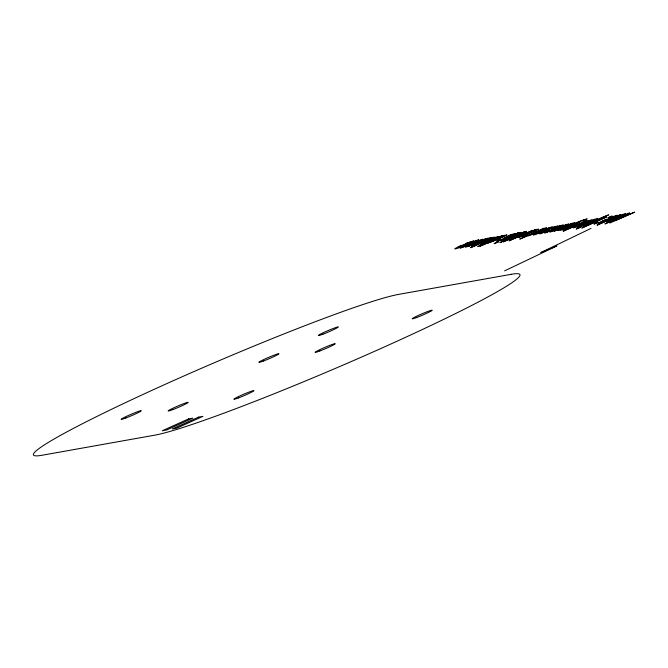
<?xml version="1.0" encoding="UTF-8"?>
<svg xmlns="http://www.w3.org/2000/svg" width="668" height="668" viewBox="0 0 668 668"><rect width="100%" height="100%" fill="white"/><g stroke="black" fill="none" stroke-linecap="round" stroke-linejoin="round"><path stroke-width="1" d="M584.617 219.889L582.813 220.866L586.88 219.121A7.924 0.526 -23.2 0 0 587.197 218.762L580.626 220.899L560.043 230.126L562.965 229.041L562.222 229.466A6.83 0.451 -23.2 0 0 561.821 229.892L562.089 229.867M506.895 238.96L521.073 232.372L509.25 237.457A13.552 0.902 -23.2 0 0 506.027 238.935L504.031 240.129L504.874 240.037A7.298 0.484 -23.2 0 0 507.363 239.194L508.423 238.785L499.898 242.626L524.58 231.746L506.895 238.977M465.588 246.96L466.473 246.35A6.513 0.434 -23.2 0 1 468.201 245.498A14.821 0.985 -23.2 0 1 470.197 244.58L482.63 239.219L468.485 245.774M541.614 232.798C546.082 230.569 538.283 233.299 539.577 233.875A10.112 0.668 -23.2 0 0 540.713 233.583M546.858 231.863C551.3 229.642 543.577 232.355 544.812 232.948M518.627 237.482L520.998 236.146M488.391 242.91L489.569 242.142L480.125 246.15L503.889 235.437L504.741 235.278L502.57 236.263L506.987 234.852L497.485 239.587L488.417 242.96M574.756 222.82L572 224.339A16.642 1.102 -23.2 0 1 569.779 225.358L557.747 230.535L567.575 226.101M597.484 218.77L594.729 220.29A16.642 1.102 -23.2 0 1 592.499 221.308L580.475 226.485L591.063 221.709A19.873 1.319 -23.2 0 0 592.716 220.949L594.654 219.914L576.985 227.103L595.021 219.196L592.499 220.331L594.478 219.563A6.847 0.451 -23.2 0 1 596.44 218.887L597.476 218.703M462.657 246.868L465.112 245.54L463.776 245.899A7.69 0.509 -23.2 0 0 460.052 248.079M493.978 237.224L492.007 238.276A24.24 1.603 -23.2 0 1 489.652 239.344L470.556 247.711L488.901 239.436A10.112 0.668 -23.2 0 0 490.254 238.818L490.855 238.501M586.596 220.757L584.65 221.768M620.422 214.695L618.443 215.747A24.24 1.603 -23.2 0 1 616.096 216.816L597 225.183L615.345 216.908M499.063 236.397L494.863 237.466L487.69 240.814A29.041 1.929 -23.2 0 0 487.648 240.989L487.757 241.231M515.32 233.541L511.17 234.56L503.989 237.933A29.041 1.929 -23.2 0 0 503.956 238.084L504.064 238.326M571.925 223.955L569.988 224.999A19.873 1.319 -23.2 0 1 568.334 225.759L567.842 225.984M487.774 241.365L483.39 243.219A11.164 0.743 -23.2 0 1 483.056 243.294C487.248 240.555 479.165 244.162 480.726 244.363M504.09 238.459L499.789 240.296A11.164 0.743 -23.2 0 1 499.372 240.388C503.755 237.499 495.33 241.39 497.034 241.457M546.616 230.894L542.241 232.74A11.164 0.743 -23.2 0 1 541.907 232.806L541.639 232.823M551.86 229.959L547.484 231.804A11.164 0.743 -23.2 0 1 547.15 231.871L546.867 231.888M580.409 224.874L576.041 226.719A11.164 0.743 -23.2 0 1 575.707 226.786C580.066 223.914 571.608 227.813 573.369 227.855A10.229 0.676 -23.2 0 0 574.872 227.446L582.438 224.256L585.36 222.068L588.633 220.883L589.126 220.857L586.621 222.219L589.168 221.292A6.672 0.443 -23.2 0 0 591.723 219.914L587.69 220.891L580.375 224.264A29.041 1.929 -23.2 0 0 580.292 224.481L580.4 224.724M515.379 233.491L515.412 233.449A6.672 0.443 -23.2 0 1 512.815 234.894M563.107 225.024L558.957 226.051L551.768 229.416A29.041 1.929 -23.2 0 0 551.735 229.575M583.456 222.026L582.964 222.285A10.112 0.668 -23.2 0 1 581.544 222.928L563.207 231.203L582.304 222.836A24.24 1.603 -23.2 0 0 584.659 221.768M458.156 247.269C454.975 249.348 470.222 243.16 461.062 245.866M536.822 233.257C533.757 235.32 548.862 229.116 539.727 231.846A7.164 0.476 -23.2 0 0 536.73 233.282M601.492 221.734C598.336 223.822 613.616 217.576 604.406 220.323A7.164 0.476 -23.2 0 0 601.409 221.759M512.832 234.894L510.285 235.821L512.79 234.46L512.298 234.485L509.024 235.67L506.102 237.858L498.537 241.048A10.229 0.676 -23.2 0 1 496.975 241.474M590.98 228.406L540.796 252.579L556.903 245.924L504.624 270.857M524.038 235.019L521.533 236.414A9.344 0.618 -23.2 0 0 521.716 236.397A10.746 0.71 -23.2 0 0 522.234 236.288L524.564 235.47M524.096 234.994L525.332 234.518A41.817 2.772 -23.2 0 1 527.378 233.959M603.338 217.058L605.976 216.04M615.62 218.486L617.123 217.826A16.065 1.069 -23.2 0 0 618.718 217.1L623.169 214.77L615.128 217.601A21.518 1.428 -23.2 0 0 613.541 218.311L609.709 220.098A8.559 0.568 -23.2 0 0 606.886 221.826M606.11 216.073L608.765 214.921A9.619 0.635 -23.2 0 0 608.247 214.937L582.788 226.076L601.793 217.751A18.896 1.252 -23.2 0 1 603.338 217.058M615.52 218.778L613.074 219.805A7.774 0.518 -23.2 0 1 610.953 220.64A9.252 0.61 -23.2 0 1 607.613 221.743A11.69 0.777 -23.2 0 1 607.095 221.834L606.945 221.834M618.034 216.582L615.462 217.701A16.5 1.094 -23.2 0 0 614.243 218.252L609.5 220.716L616.046 218.545L623.57 215.088A8.033 0.534 -23.2 0 0 624.847 214.403A8.375 0.551 -23.2 0 0 625.791 213.693L625.565 213.66A11.924 0.793 -23.2 0 0 625.231 213.71M534.968 233.215L537.857 231.955A18.479 1.227 -23.2 0 0 539.093 231.395L543.986 228.882L536.396 231.813A18.737 1.244 -23.2 0 0 535.151 232.372L530.442 234.802L536.796 232.664L546.616 227.788L542.191 229.199L544.362 228.222L543.51 228.373L519.746 239.094L529.19 235.086L528.037 235.896L534.684 233.566M618.209 216.257L618.51 216.131A7.548 0.501 -23.2 0 1 619.077 215.898M477.186 244.187L479.808 243.077L471.466 245.949L473.804 244.555A15.456 1.027 -23.2 0 1 475.566 243.753L483.315 240.255A46.092 3.056 -23.2 0 0 484.233 239.837L485.127 239.428A7.264 0.484 -23.2 0 0 487.256 238.401L488.225 238.226A7.173 0.476 -23.2 0 1 486.279 239.152A11.523 0.76 -23.2 0 1 491.197 237.541M524.372 235.779L527.002 234.668L518.685 237.549M484.935 240.747L490.997 237.633M485.152 240.413L482.455 241.307A30.979 2.054 -23.2 0 0 480.317 241.916L479.849 242.075L480.918 241.591A9.619 0.635 -23.2 0 1 483.682 240.371L488.55 238.71L481.469 242.016A17.209 1.144 -23.2 0 1 480.751 242.217L480.209 242.359A41.817 2.772 -23.2 0 0 478.171 242.91L474.338 244.822A9.344 0.618 -23.2 0 0 474.522 244.805A10.746 0.71 -23.2 0 0 475.048 244.697L477.37 243.878M577.244 222.711L575.941 223.212L576.935 222.761A26.553 1.762 -23.2 0 1 579.148 221.768L584.6 219.847M529.649 232.898L535.761 230.335L530.876 231.963A9.619 0.635 -23.2 0 0 528.129 233.182L527.035 233.666L527.478 233.524A30.979 2.054 -23.2 0 1 529.615 232.915M527.403 233.95L527.937 233.808A17.209 1.144 -23.2 0 0 528.655 233.608L538.183 229.224M583.498 221.935L582.897 222.068L586.613 220.665M534.45 229.984L535.419 229.817A7.173 0.476 -23.2 0 1 533.473 230.744A11.523 0.76 -23.2 0 1 538.391 229.132M556.043 228.94C565.044 226.277 550.198 232.347 553.129 230.351A7.164 0.476 -23.2 0 1 556.068 228.932M490.846 238.443L490.295 238.568L493.969 237.173M468.519 245.832L486.129 238.601L468.084 246.509L470.531 245.406L468.961 246.024A6.697 0.443 -23.2 0 1 466.899 246.751L465.654 247.018M571.917 223.914L554.265 231.153L572.301 223.246L569.771 224.381L571.75 223.613A6.847 0.451 -23.2 0 1 573.712 222.937L574.747 222.753M460.227 248.003L460.302 247.995A11.682 0.777 -23.2 0 0 460.594 247.953A9.636 0.643 -23.2 0 0 462.832 247.269A7.515 0.501 -23.2 0 0 466.865 245.69A14.487 0.96 -23.2 0 0 473.036 242.977L476.701 241.248A8.033 0.534 -23.2 0 0 478.956 239.854L478.814 239.812A11.414 0.76 -23.2 0 0 478.38 239.87M462.724 246.909L462.807 246.901A6.388 0.426 -23.2 0 0 463.058 246.851L470.589 243.837A18.971 1.261 -23.2 0 0 471.842 243.269L476.359 240.948L474.146 241.565A6.346 0.417 -23.2 0 0 470.472 243.11L469.913 243.102L471.049 242.609A8.208 0.543 -23.2 0 1 478.472 239.829M533.573 234.927L533.765 234.911A11.431 0.76 -23.2 0 0 534.2 234.827L534.784 234.668A8.342 0.551 -23.2 0 0 537.732 233.633A8.868 0.584 -23.2 0 0 538.508 233.332A8.467 0.559 -23.2 0 0 540.178 232.656L544.504 230.794A17.944 1.186 -23.2 0 0 546.082 230.084L549.806 228.331A8.25 0.551 -23.2 0 0 552.344 226.811L543.877 229.717L549.689 227.88L545.213 230.218L541.163 230.936L536.07 233.307A8.4 0.559 -23.2 0 0 534.45 234.151A8.734 0.576 -23.2 0 0 534.083 234.368A8.208 0.543 -23.2 0 0 533.507 234.919M620.405 214.645L616.689 216.29A10.112 0.668 -23.2 0 1 615.337 216.908M546.608 230.744L546.491 230.51A29.041 1.929 -23.2 0 1 546.524 230.351L553.714 226.978L557.864 225.959A6.672 0.443 -23.2 0 1 555.35 227.32L552.828 228.239L555.333 226.878L554.832 226.911L551.568 228.089L548.645 230.276L541.08 233.466A10.229 0.676 -23.2 0 1 540.721 233.583M617.007 215.296L608.548 218.194L614.368 216.357L609.892 218.695L605.834 219.413L600.741 221.784A8.4 0.559 -23.2 0 0 599.129 222.628A8.734 0.576 -23.2 0 0 598.762 222.845A8.208 0.543 -23.2 0 0 598.186 223.396L598.436 223.388A11.431 0.76 -23.2 0 0 598.879 223.304L599.463 223.145A8.342 0.551 -23.2 0 0 602.411 222.11A8.868 0.584 -23.2 0 0 603.187 221.809A8.467 0.559 -23.2 0 0 604.857 221.133L609.174 219.271A17.944 1.186 -23.2 0 0 610.761 218.561L614.485 216.799A8.25 0.551 -23.2 0 0 617.015 215.288M619.111 215.873A8.985 0.593 -23.2 0 1 625.148 213.743M561.98 229.917A8.191 0.543 -23.2 0 0 568.501 227.546A12.4 0.818 -23.2 0 0 578.905 222.761L579.306 222.528A6.997 0.468 -23.2 0 0 580.108 221.951L579.44 221.985A6.705 0.443 -23.2 0 0 577.244 222.703M550.766 231.245A8.4 0.559 -23.2 0 1 552.378 230.402L557.471 228.03L561.529 227.312L566.005 224.974L560.185 226.811L568.643 223.914A8.25 0.551 -23.2 0 1 566.122 225.417L562.398 227.178A17.944 1.186 -23.2 0 1 560.811 227.888L556.494 229.75A8.467 0.559 -23.2 0 1 554.824 230.427A8.868 0.584 -23.2 0 1 554.048 230.727A8.342 0.551 -23.2 0 1 551.092 231.763L550.515 231.921A11.431 0.76 -23.2 0 1 550.073 232.005L549.889 232.021A8.208 0.543 -23.2 0 1 550.39 231.462A8.734 0.576 -23.2 0 1 550.766 231.245M563.166 224.999A6.672 0.443 -23.2 0 1 560.594 226.385L558.064 227.304L560.569 225.943L560.076 225.976L556.803 227.153L553.881 229.341L546.315 232.531A10.229 0.676 -23.2 0 1 544.762 232.957M534.45 229.992A7.264 0.484 -23.2 0 1 532.321 231.019L531.427 231.429A46.092 3.056 -23.2 0 1 530.509 231.846L522.752 235.345A15.456 1.027 -23.2 0 0 520.99 236.155M499.071 236.422A6.672 0.443 -23.2 0 1 496.499 237.8L493.978 238.726L496.474 237.365L495.982 237.391L492.717 238.576L489.794 240.764L482.229 243.954A10.229 0.676 -23.2 0 1 480.668 244.379M458.073 247.302A7.164 0.476 -23.2 0 1 461.095 245.857M490.821 241.841L498.228 239.01A18.479 1.227 -23.2 0 0 499.472 238.451L504.365 235.938L496.775 238.868A18.737 1.244 -23.2 0 0 495.531 239.436L490.821 241.841M471.024 241.891C467.024 244.947 461.588 244.48 457.405 247.327A8.4 0.559 -23.2 0 0 455.785 248.17A8.734 0.576 -23.2 0 0 455.417 248.379A8.208 0.543 -23.2 0 0 454.841 248.939L455.1 248.93A11.431 0.76 -23.2 0 0 455.534 248.838L456.119 248.688A8.342 0.551 -23.2 0 0 459.075 247.644A8.868 0.584 -23.2 0 0 459.843 247.344A8.467 0.559 -23.2 0 0 461.513 246.667L465.838 244.814A17.944 1.186 -23.2 0 0 467.416 244.096L471.149 242.342A8.25 0.551 -23.2 0 0 473.679 240.831L465.212 243.736L471.024 241.916M577.428 223.045L572.994 225.333A17.376 1.152 -23.2 0 1 571.8 225.867L564.235 228.798L568.911 226.36A16.633 1.102 -23.2 0 1 570.105 225.826L577.428 223.045M526.618 231.395L524.63 232.464A24.24 1.603 -23.2 0 1 522.276 233.533L503.179 241.899L521.533 233.625A10.112 0.668 -23.2 0 0 522.877 233.007L526.568 231.353M532.438 230.36L530.45 231.429A24.24 1.603 -23.2 0 1 528.104 232.497L509.008 240.856L527.353 232.581A10.112 0.668 -23.2 0 0 528.705 231.971L532.429 230.376M624.538 215.33L609.826 223.045L634.6 212.14L614.977 220.732L629.707 213.017L628.688 213.192L604.932 223.914L624.538 215.33M481.11 245.064L477.754 246.576L482.029 244.897L481.11 245.064M501.509 235.854L484.3 243.62L502.436 235.695L501.509 235.854M497.418 242.158L494.061 243.67L498.345 241.991L497.418 242.158M517.825 232.948L500.616 240.714L518.744 232.79L517.825 232.948M579.632 227.496L576.242 229.024L580.55 227.337L579.632 227.496M605.458 217.334L581.703 228.055L606.452 217.158L605.458 217.334M597.367 222.569L594.052 224.064L598.419 222.377L597.367 222.569M611.262 216.298L607.938 217.801L612.305 216.115L611.262 216.298M188.543 418.911L162.282 430.76L166.608 429.992L192.868 418.143L188.543 418.911M198.58 417.124L172.327 428.973L176.653 428.196L202.913 416.356L198.58 417.124M511.321 274.298L398.696 294.371A203.364 13.477 -23.2 0 0 164.061 384.843A203.364 13.477 -23.2 0 0 42.067 455.25L154.692 435.185A203.364 13.477 -23.2 0 0 389.327 344.705A203.364 13.477 -23.2 0 0 511.321 274.298M125.868 417.984A10.938 0.726 -23.2 0 0 141.274 410.778A10.938 0.726 -23.2 0 0 126.519 416.339A10.938 0.726 -23.2 0 0 125.868 417.984M172.803 409.618A10.938 0.726 -23.2 0 0 188.201 402.412A10.938 0.726 -23.2 0 0 173.446 407.981A10.938 0.726 -23.2 0 0 172.803 409.618M322.953 334.192A10.938 0.726 -23.2 0 0 338.359 326.986A10.938 0.726 -23.2 0 0 323.604 332.555A10.938 0.726 -23.2 0 0 322.953 334.192M263.518 361.004A10.938 0.726 -23.2 0 0 278.923 353.798A10.938 0.726 -23.2 0 0 264.169 359.367A10.938 0.726 -23.2 0 0 263.518 361.004M319.83 350.976A10.938 0.726 -23.2 0 0 335.236 343.769A10.938 0.726 -23.2 0 0 320.481 349.331A10.938 0.726 -23.2 0 0 319.83 350.976M416.815 317.467A10.938 0.726 -23.2 0 0 432.221 310.261A10.938 0.726 -23.2 0 0 417.467 315.83A10.938 0.726 -23.2 0 0 416.815 317.467M238.501 397.911A10.938 0.726 -23.2 0 0 253.907 390.705A10.938 0.726 -23.2 0 0 239.152 396.274A10.938 0.726 -23.2 0 0 238.501 397.911"/></g></svg>
